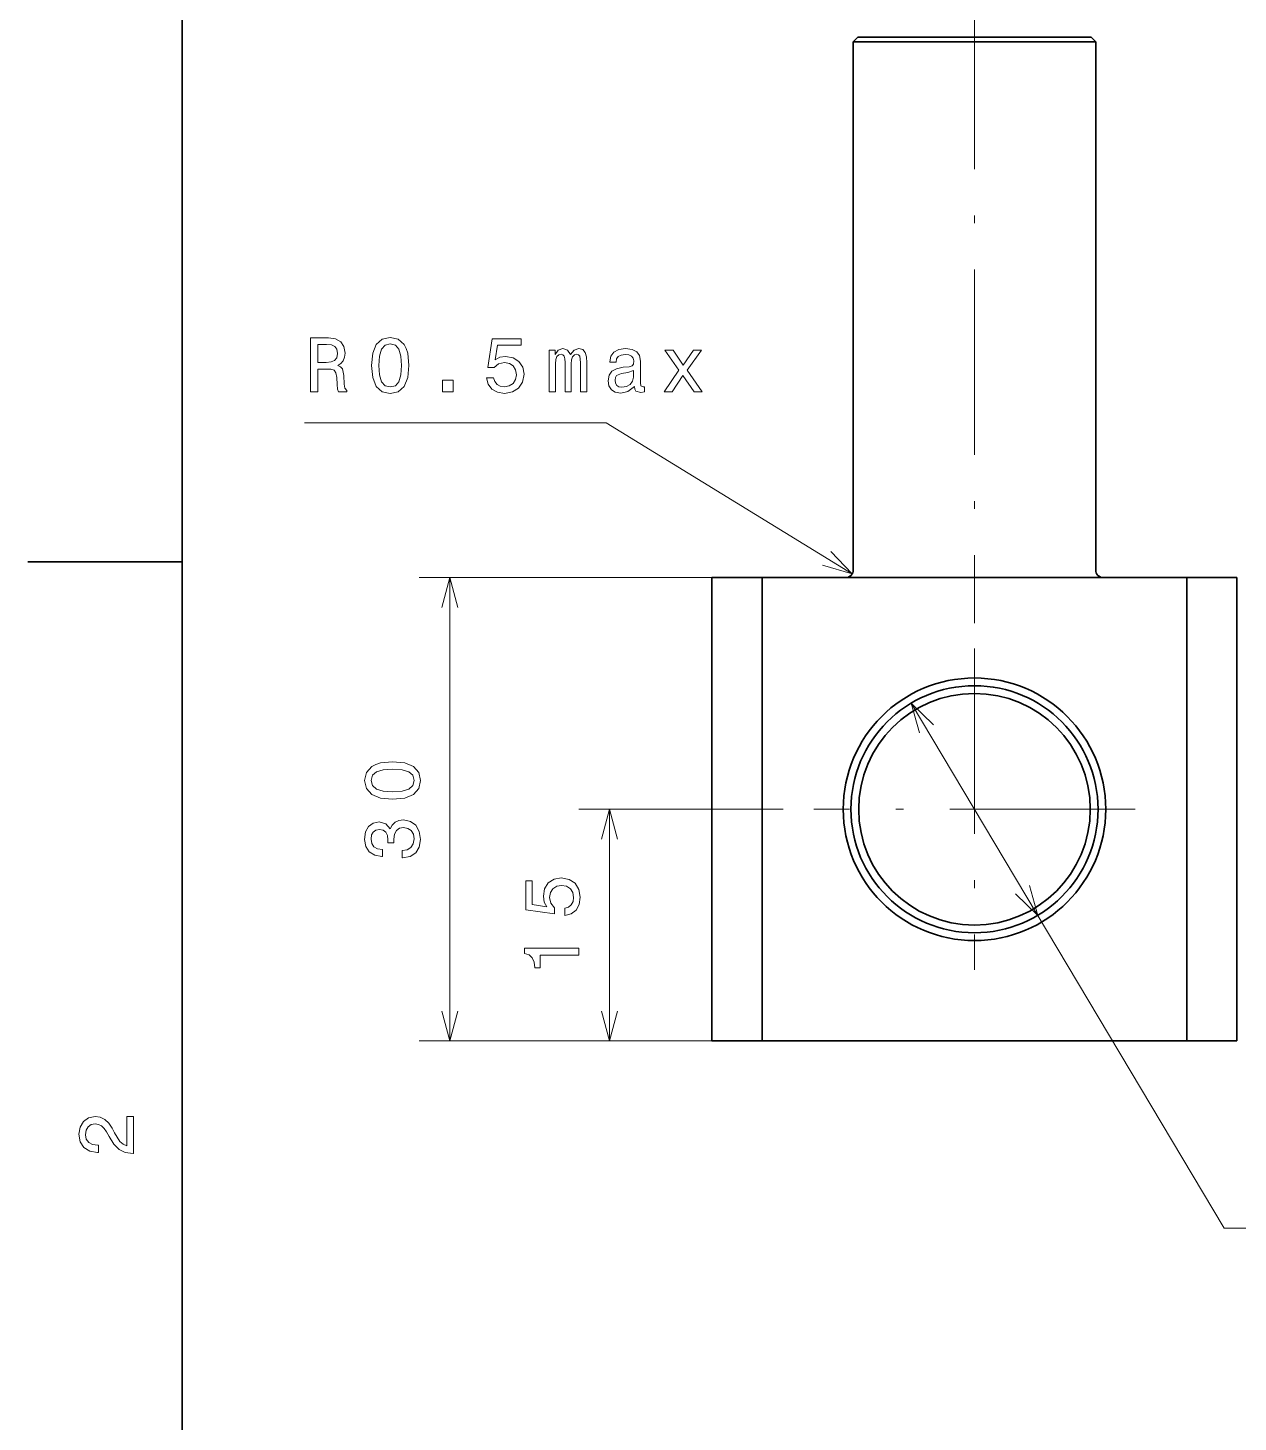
# Model space of a CAD drawing. Extents: x 0 to 210, y 0 to 297.
# Drawn here: x 0 to 78.4, y 92.8 to 183.1 of the extents above; entities that cross this region are included whole.
import ezdxf

# ---------------------------------------------------------------- set-up
doc = ezdxf.new("R2010")
doc.units = 0
doc.linetypes.add('DASHDOT', pattern=[18.5, 12, -3, 0.5, -3])

msp = doc.modelspace()

# ---------------------------------------------------------------- linework, layer by layer
at = {"color": 7, "lineweight": 35}
for p, q in [((10, 287), (10, 10)), ((53.455296, 182.169189), (53.455296, 147.969193)), ((69.155296, 182.169189), (69.155296, 147.969193)), ((44.305294, 147.469193), (44.305294, 117.469193)), ((75.053024, 147.469193), (47.557568, 147.469193)), ((47.557568, 147.469193), (47.557568, 117.469193)), ((75.053024, 147.469193), (75.053024, 117.469193)), ((78.305298, 147.469193), (78.305298, 117.469193)), ((75.053024, 117.469193), (47.557568, 117.469193))]:
    msp.add_line(p, q, dxfattribs=at)
at = {"color": 7, "linetype": 'DASHDOT', "lineweight": 13}
for p, q in [((61.305294, 185.91925), (61.305294, 144.518646)), ((61.305294, 142.869186), (61.305294, 122.069191)), ((71.705292, 132.469193), (50.905296, 132.469193))]:
    msp.add_line(p, q, dxfattribs=at)
at = {"color": 7, "lineweight": 35, "ltscale": 0.010607}
for p, q in [((53.755295, 182.469193), (53.455296, 182.169189)), ((68.855293, 182.469193), (69.155296, 182.169189))]:
    msp.add_line(p, q, dxfattribs=at)
at = {"color": 7, "lineweight": 35, "ltscale": 0.098258}
msp.add_line((53.755295, 182.469193), (57.685631, 182.469193), dxfattribs=at)
at = {"color": 7, "lineweight": 35, "ltscale": 0.279242}
msp.add_line((57.685631, 182.469193), (68.855293, 182.469193), dxfattribs=at)
at = {"color": 7, "lineweight": 35, "ltscale": 0.102163}
msp.add_line((53.455296, 182.169189), (57.541805, 182.169189), dxfattribs=at)
at = {"color": 7, "lineweight": 35, "ltscale": 0.290337}
msp.add_line((57.541805, 182.169189), (69.155296, 182.169189), dxfattribs=at)
at = {"color": 7, "lineweight": 13, "ltscale": 0.488602}
msp.add_line((37.45977, 157.50032), (17.915676, 157.50032), dxfattribs=at)
at = {"color": 7, "lineweight": 13, "ltscale": 0.467303}
msp.add_line((53.38118, 147.70723), (37.45977, 157.50032), dxfattribs=at)
at = {"color": 7, "lineweight": 35, "ltscale": 0.25}
msp.add_line((10, 148.5), (0, 148.5), dxfattribs=at)
at = {"color": 7, "lineweight": 13}
for p, q in [((45.557568, 147.469193), (25.333302, 147.469193)), ((27.333302, 117.469193), (27.333302, 147.469193)), ((57.207569, 139.340042), (77.476707, 105.353775)), ((45.557568, 117.469193), (25.333302, 117.469193)), ((77.476707, 105.353775), (101.337463, 105.353775))]:
    msp.add_line(p, q, dxfattribs=at)
at = {"color": 7, "lineweight": 35, "ltscale": 0.081307}
for p, q in [((44.305294, 147.469193), (47.557568, 147.469193)), ((75.053024, 147.469193), (78.305298, 147.469193)), ((44.305294, 117.469193), (47.557568, 117.469193)), ((75.053024, 117.469193), (78.305298, 117.469193))]:
    msp.add_line(p, q, dxfattribs=at)
at = {"color": 7, "lineweight": 13, "ltscale": 0.330698}
msp.add_line((48.905296, 132.469193), (35.677361, 132.469193), dxfattribs=at)
at = {"color": 7, "lineweight": 13, "ltscale": 0.375}
msp.add_line((37.677361, 117.469193), (37.677361, 132.469193), dxfattribs=at)
at = {"color": 7, "lineweight": 13, "ltscale": 0.247005}
msp.add_line((45.557568, 117.469193), (35.677361, 117.469193), dxfattribs=at)
at = {"color": 7, "lineweight": 13}
for points in [[(18.309048, 159.50032), (18.778069, 159.50032), (18.778069, 160.977982), (19.257175, 160.977982), (19.610199, 160.962845), (19.832104, 160.892242), (19.95314, 160.725815), (20.003571, 160.428268), (20.02879, 159.97438), (20.059048, 159.676834), (20.119568, 159.50032), (20.649105, 159.50032), (20.649105, 159.59613), (20.533112, 159.73735), (20.492767, 159.999588), (20.457462, 160.564438), (20.371727, 160.983017), (20.255733, 161.114151), (20.074177, 161.209961), (20.275906, 161.336044), (20.417118, 161.512558), (20.507896, 161.734467), (20.538155, 162.001755), (20.467548, 162.425385), (20.26582, 162.743103), (19.932968, 162.934753), (19.479076, 163.00032), (18.309048, 163.00032)], [(19.347954, 162.57164), (19.65559, 162.541382), (19.872448, 162.445557), (20.008617, 162.269043), (20.054005, 161.991669), (20.003571, 161.699158), (19.867405, 161.522644), (19.635418, 161.43187), (19.317692, 161.406647), (18.778069, 161.406647), (18.778069, 162.57164)], [(22.254292, 161.209961), (22.329941, 160.418182), (22.566971, 159.853348), (22.945213, 159.510406), (23.469711, 159.399445), (23.989162, 159.510406), (24.367405, 159.853348), (24.599392, 160.418182), (24.680084, 161.209961), (24.599392, 161.996719), (24.503571, 162.309387), (24.367405, 162.566589), (23.989162, 162.909531), (23.469711, 163.025528), (22.945213, 162.909531), (22.566971, 162.561554), (22.329941, 161.996719)], [(22.738441, 161.209961), (22.77879, 161.820206), (22.904869, 162.258957), (23.131813, 162.516159), (23.469711, 162.606949), (23.802563, 162.516159), (24.029507, 162.258957), (24.15559, 161.820206), (24.195934, 161.209961), (24.15559, 160.594696), (24.029507, 160.15593), (23.802563, 159.898727), (23.469711, 159.812988), (23.131813, 159.898727), (22.904869, 160.15593), (22.77879, 160.594696)], [(29.691034, 160.413147), (29.801987, 159.999588), (30.049105, 159.676834), (30.412216, 159.475098), (30.876194, 159.399445), (31.385559, 159.490234), (31.783976, 159.73735), (32.036137, 160.130722), (32.131958, 160.63504), (32.046223, 161.104065), (31.804148, 161.472214), (31.425905, 161.709244), (30.936712, 161.794983), (30.55847, 161.734467), (30.265963, 161.568039), (30.407173, 162.511124), (31.940315, 162.511124), (31.940315, 162.924667), (30.069277, 162.924667), (29.791901, 161.068756), (30.195358, 161.068756), (30.487865, 161.305786), (30.861065, 161.391525), (31.18383, 161.336044), (31.430948, 161.174667), (31.58729, 160.927551), (31.642765, 160.609833), (31.58729, 160.292099), (31.425905, 160.044983), (31.178787, 159.888641), (30.861065, 159.83316), (30.593773, 159.868469), (30.387001, 159.984467), (30.235704, 160.166016), (30.160055, 160.413147)], [(33.75732, 159.50032), (34.165825, 159.50032), (34.165825, 161.310837), (34.19104, 161.58316), (34.266685, 161.779846), (34.382683, 161.895844), (34.533978, 161.941238), (34.655014, 161.900894), (34.735706, 161.800034), (34.776054, 161.628555), (34.791183, 161.401611), (34.791183, 159.50032), (35.174469, 159.50032), (35.174469, 161.310837), (35.199684, 161.578125), (35.27533, 161.774811), (35.39637, 161.895844), (35.547668, 161.941238), (35.668701, 161.900894), (35.749397, 161.800034), (35.799828, 161.401611), (35.799828, 159.50032), (36.208328, 159.50032), (36.208328, 161.371353), (36.183113, 161.759674), (36.102421, 162.057236), (35.94104, 162.238785), (35.678791, 162.304352), (35.371155, 162.203491), (35.134121, 161.91098), (34.947525, 162.198441), (34.634842, 162.304352), (34.347378, 162.203491), (34.150692, 161.921066), (34.150692, 162.208527), (33.75732, 162.208527)], [(39.278648, 159.853348), (39.278648, 159.838211), (39.303864, 159.666748), (39.379509, 159.5457), (39.697235, 159.44989), (39.944351, 159.490234), (39.944351, 159.83316), (39.838444, 159.818039), (39.697235, 159.883606), (39.67202, 160.085327), (39.67202, 161.48735), (39.6115, 161.845413), (39.434986, 162.09758), (39.12735, 162.248871), (38.693634, 162.304352), (38.27, 162.243835), (37.957321, 162.072357), (37.760635, 161.805069), (37.695072, 161.452042), (37.695072, 161.421783), (38.093487, 161.421783), (38.128792, 161.633606), (38.239738, 161.784897), (38.421295, 161.875671), (38.678505, 161.91098), (38.925621, 161.885757), (39.102135, 161.81012), (39.208038, 161.678986), (39.243343, 161.497437), (39.223171, 161.285614), (39.142479, 161.179703), (38.94075, 161.129272), (38.562508, 161.088928), (38.128792, 160.998154), (37.821152, 160.836777), (37.639595, 160.58461), (37.584122, 160.211411), (37.634552, 159.878555), (37.790894, 159.631439), (38.043053, 159.475098), (38.391037, 159.419617), (38.860058, 159.525528)], [(41.728645, 159.50032), (42.424614, 160.554352), (43.140747, 159.50032), (43.675331, 159.50032), (42.707031, 160.897293), (43.619858, 162.208527), (43.105446, 162.208527), (42.444786, 161.225098), (41.784122, 162.208527), (41.259628, 162.208527), (42.157318, 160.892242), (41.209194, 159.50032)], [(39.228214, 160.448441), (39.167694, 160.186188), (39.00631, 159.984467), (38.764236, 159.853348), (38.466686, 159.807953), (38.275043, 159.83316), (38.138878, 159.913864), (38.053143, 160.055069), (38.027924, 160.251755), (38.0481, 160.428268), (38.128792, 160.554352), (38.451557, 160.695557), (38.860058, 160.756073), (39.228214, 160.877121)], [(26.85775, 159.50032), (27.553715, 159.50032), (27.553715, 160.251755), (26.85775, 160.251755)], [(23.623646, 133.12178), (24.415436, 133.197433), (24.980274, 133.434464), (25.323215, 133.812714), (25.434166, 134.337204), (25.323215, 134.856659), (24.980274, 135.234894), (24.415436, 135.466888), (23.623646, 135.547577), (22.836903, 135.466888), (22.524223, 135.371063), (22.267017, 135.234894), (21.92408, 134.856659), (21.808086, 134.337204), (21.92408, 133.812714), (22.272064, 133.434464), (22.836903, 133.197433)], [(23.623646, 133.605942), (23.013416, 133.646286), (22.574657, 133.772369), (22.317451, 133.999313), (22.226673, 134.337204), (22.317451, 134.670059), (22.574657, 134.897003), (23.013416, 135.023087), (23.623646, 135.063431), (24.238922, 135.023087), (24.677681, 134.897003), (24.934887, 134.670059), (25.020622, 134.337204), (24.934887, 133.999313), (24.677681, 133.772369), (24.238922, 133.646286)], [(24.233879, 129.330292), (24.26918, 129.330292), (24.75333, 129.41098), (25.116444, 129.64801), (25.348431, 130.02121), (25.434166, 130.515442), (25.348431, 131.039948), (25.12653, 131.433319), (24.773502, 131.685471), (24.319614, 131.77626), (24.022064, 131.735901), (23.779987, 131.624954), (23.593388, 131.443405), (23.457222, 131.201324), (23.184887, 131.529129), (22.751167, 131.645126), (22.357796, 131.569489), (22.060246, 131.352631), (21.873646, 130.999603), (21.808086, 130.515442), (21.888779, 130.061554), (22.11068, 129.713577), (22.463703, 129.486633), (22.932724, 129.41098), (22.968029, 129.41098), (22.968029, 129.859833), (22.64526, 129.900177), (22.413273, 130.031296), (22.272064, 130.243118), (22.22163, 130.540665), (22.261974, 130.802917), (22.367882, 130.994553), (22.539352, 131.11055), (22.771343, 131.155945), (23.018459, 131.11055), (23.184887, 130.989502), (23.285751, 130.777695), (23.31601, 130.490234), (23.310966, 130.293549), (23.709381, 130.293549), (23.699295, 130.540665), (23.744686, 130.858383), (23.865723, 131.095413), (24.062408, 131.236633), (24.319614, 131.287064), (24.612122, 131.231583), (24.828979, 131.085327), (24.965145, 130.853348), (25.010536, 130.5457), (24.960102, 130.227982), (24.808807, 129.996002), (24.56673, 129.849747), (24.233879, 129.794266)], [(34.764534, 125.586487), (35.178082, 125.697433), (35.500847, 125.94455), (35.702576, 126.307663), (35.778225, 126.771645), (35.687447, 127.281006), (35.440331, 127.679428), (35.046959, 127.931587), (34.542633, 128.027405), (34.073616, 127.941673), (33.70546, 127.6996), (33.46843, 127.32135), (33.38269, 126.832161), (33.443211, 126.453918), (33.609634, 126.161407), (32.666553, 126.30262), (32.666553, 127.835762), (32.25301, 127.835762), (32.25301, 125.964722), (34.108917, 125.687347), (34.108917, 126.090805), (33.871887, 126.383316), (33.786148, 126.756516), (33.841625, 127.079277), (34.00301, 127.326401), (34.25013, 127.482742), (34.567848, 127.538216), (34.885574, 127.482742), (35.13269, 127.32135), (35.289032, 127.074234), (35.344505, 126.756516), (35.309204, 126.48922), (35.193211, 126.282448), (35.011654, 126.131149), (34.764534, 126.055504)], [(35.677361, 123.010406), (35.677361, 123.469337), (32.152145, 123.469337), (32.152145, 123.126396), (32.459782, 123.035622), (32.666553, 122.854065), (32.78759, 122.576683), (32.827934, 122.193405), (33.186005, 122.193405), (33.186005, 123.010406)], [(6.833213, 110.169449), (6.833213, 112.575073), (6.399496, 112.575073), (6.399496, 110.673775), (6.162464, 110.779686), (5.965778, 110.961243), (5.607709, 111.521034), (5.456412, 111.818588), (5.239553, 112.151443), (4.987392, 112.388474), (4.689842, 112.524643), (4.351945, 112.575073), (3.928314, 112.489334), (3.595461, 112.252304), (3.383646, 111.889191), (3.307997, 111.420174), (3.393732, 110.93602), (3.630764, 110.567871), (4.009006, 110.330833), (4.508286, 110.250145), (4.578891, 110.250145), (4.578891, 110.709076), (4.538545, 110.709076), (4.195605, 110.754463), (3.943444, 110.890633), (3.782061, 111.107491), (3.726585, 111.394958), (3.777017, 111.687462), (3.903098, 111.90432), (4.099784, 112.045532), (4.346902, 112.095963), (4.578891, 112.060661), (4.775577, 111.964844), (4.947046, 111.803459), (5.098343, 111.581558), (5.259727, 111.284004), (5.572406, 110.789772), (5.90526, 110.441788), (6.308718, 110.235016), (6.818084, 110.169449)]]:
    msp.add_lwpolyline(points, close=True, dxfattribs=at)
for points in [[(51.464485, 148.278458), (53.38118, 147.70723), (52.006882, 149.160263)], [(27.850937, 145.537338), (27.333302, 147.469193), (26.815662, 145.537338)], [(58.64167, 137.946014), (57.207569, 139.340042), (57.752518, 137.415726)], [(38.195, 130.537338), (37.677361, 132.469193), (37.159721, 130.537338)], [(63.968918, 126.992378), (65.403015, 125.598335), (64.85807, 127.522659)], [(26.815662, 119.401047), (27.333302, 117.469193), (27.850937, 119.401047)], [(37.159721, 119.401047), (37.677361, 117.469193), (38.195, 119.401047)]]:
    msp.add_lwpolyline(points, dxfattribs=at)
at = {"color": 7, "lineweight": 35}
for radius in [8.5, 8, 7.5]:
    msp.add_circle((61.305294, 132.469193), radius, dxfattribs=at)
for centre, start, end in [((52.955292, 147.969193), 269.999997, 360), ((69.655296, 147.969193), 179.999995, 269.999997)]:
    msp.add_arc(centre, 0.5, start, end, dxfattribs=at)

doc.saveas('drawing.dxf')
